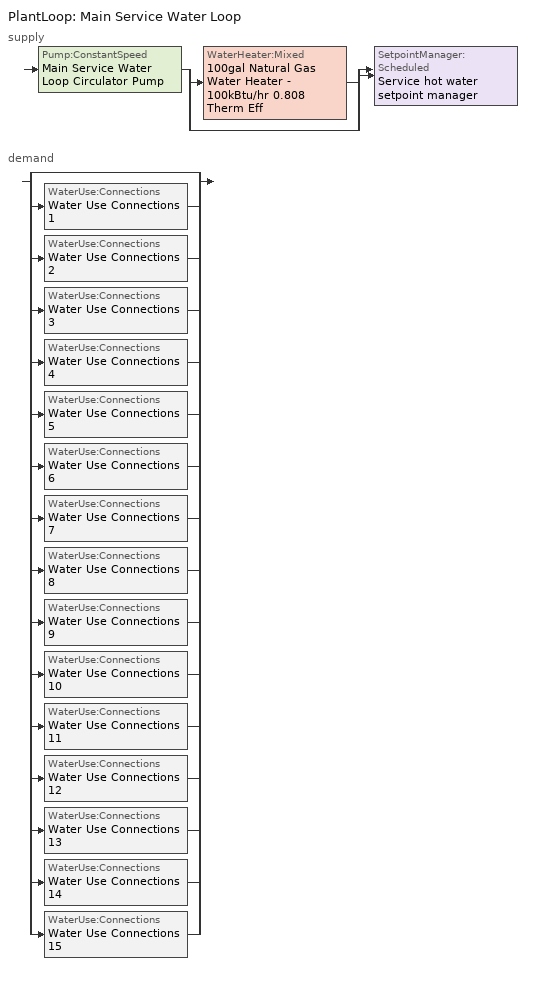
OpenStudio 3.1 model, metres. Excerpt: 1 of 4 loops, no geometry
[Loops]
PlantLoop 'Main Service Water Loop'
 supply: Pump:ConstantSpeed 'Main Service Water Loop Circulator Pump' > split
  | WaterHeater:Mixed '100gal Natural Gas Water Heater - 100kBtu/hr 0.808 Therm Eff'
  | bypass
  join > SetpointManager:Scheduled 'Service hot water setpoint manager'
 demand: split
  | bypass
  | WaterUse:Connections 'Water Use Connections 1'
  | WaterUse:Connections 'Water Use Connections 2'
  | WaterUse:Connections 'Water Use Connections 3'
  | WaterUse:Connections 'Water Use Connections 4'
  | WaterUse:Connections 'Water Use Connections 5'
  | WaterUse:Connections 'Water Use Connections 6'
  | WaterUse:Connections 'Water Use Connections 7'
  | WaterUse:Connections 'Water Use Connections 8'
  | WaterUse:Connections 'Water Use Connections 9'
  | WaterUse:Connections 'Water Use Connections 10'
  | WaterUse:Connections 'Water Use Connections 11'
  | WaterUse:Connections 'Water Use Connections 12'
  | WaterUse:Connections 'Water Use Connections 13'
  | WaterUse:Connections 'Water Use Connections 14'
  | WaterUse:Connections 'Water Use Connections 15'
[Sizing:Zone]
Core_bottom ZN: Zone Cooling Design Supply Air Temperature Input Method=SupplyAirTemperature; Zone Cooling Design Supply Air Temperature {C}=12.7778; Zone Cooling Design Supply Air Temperature Difference {deltaC}=11.11; Zone Heating Design Supply Air Temperature Input Method=SupplyAirTemperature; Zone Heating Design Supply Air Temperature {C}=50; Zone Heating Design Supply Air Temperature Difference {deltaC}=11.11; Zone Cooling Design Supply Air Humidity Ratio {kg-H2O/kg-air}=0.0085; Zone Heating Design Supply Air Humidity Ratio {kg-H2O/kg-air}=0.008; Cooling Design Air Flow Method=DesignDay; Heating Design Air Flow Method=DesignDay; Account for Dedicated Outdoor Air System=No; Dedicated Outdoor Air System Control Strategy=NeutralSupplyAir; Dedicated Outdoor Air Low Setpoint Temperature for Design {C}=autosize; Dedicated Outdoor Air High Setpoint Temperature for Design {C}=autosize
[SetpointManager:Scheduled]
Service hot water setpoint manager: Control Variable=Temperature; Schedule=Service Water Loop Temp - 140F; Setpoint Node or NodeList=Main Service Water Loop Supply Outlet Node
[PlantLoop]
Main Service Water Loop: Glycol Concentration=0; Maximum Loop Temperature {C}=60; Minimum Loop Temperature {C}=10; Plant Loop Volume {m3}=Autocalculate; Load Distribution Scheme=Optimal
[Sizing:Plant]
Main Service Water Loop: Loop Type=Heating; Design Loop Exit Temperature {C}=60; Loop Design Temperature Difference {deltaC}=5; Sizing Option=NonCoincident; Zone Timesteps in Averaging Window=1; Coincident Sizing Factor Mode=None
[Pump:ConstantSpeed]
Main Service Water Loop Circulator Pump: Rated Flow Rate {m3/s}=autosize; Rated Pump Head {Pa}=29891; Rated Power Consumption {W}=autosize; Motor Efficiency=0.855; Fraction of Motor Inefficiencies to Fluid Stream=0; Pump Control Type=Intermittent; Design Power Sizing Method=PowerPerFlowPerPressure; Design Electric Power per Unit Flow Rate {W/(m3/s)}=348701.1; Design Shaft Power per Unit Flow Rate per Unit Head {W-s/m3-Pa}=1.28205
[WaterHeater:Mixed]
100gal Natural Gas Water Heater - 100kBtu/hr 0.808 Therm Eff: Tank Volume {m3}=0.378541; Setpoint Temperature Schedule=Service Water Loop Temp - 140F; Deadband Temperature Difference {deltaC}=2; Maximum Temperature Limit {C}=60; Heater Control Type=Cycle; Heater Maximum Capacity {W}=29307.1; Heater Fuel Type=NaturalGas; Heater Thermal Efficiency=0.808453; Off Cycle Parasitic Fuel Consumption Rate {W}=2003.43; Off Cycle Parasitic Fuel Type=NaturalGas; Off Cycle Parasitic Heat Fraction to Tank=0; On Cycle Parasitic Fuel Consumption Rate {W}=2003.43; On Cycle Parasitic Fuel Type=NaturalGas; On Cycle Parasitic Heat Fraction to Tank=0; Ambient Temperature Indicator=ThermalZone; Ambient Temperature Thermal Zone=Core_bottom ZN; Off Cycle Loss Coefficient to Ambient Temperature {W/K}=7.96239; On Cycle Loss Coefficient to Ambient Temperature {W/K}=7.96239; Use Side Effectiveness=1; Source Side Effectiveness=1; Use Side Design Flow Rate {m3/s}=autosize; Source Side Design Flow Rate {m3/s}=autosize; Indirect Water Heating Recovery Time {hr}=1.5; Source Side Flow Control Mode=IndirectHeatPrimarySetpoint
[WaterUse:Connections]
Name | Water Use Equipment Name 1
Water Use Connections 1 | Core_bottom Service Water Use 0.17gpm
Water Use Connections 2 | Core_mid Service Water Use 0.17gpm
Water Use Connections 3 | Core_top Service Water Use 0.17gpm
Water Use Connections 4 | Perimeter_bot_ZN_1 Service Water Use 0.04gpm
Water Use Connections 5 | Perimeter_bot_ZN_2 Service Water Use 0.02gpm
Water Use Connections 6 | Perimeter_bot_ZN_3 Service Water Use 0.04gpm
Water Use Connections 7 | Perimeter_bot_ZN_4 Service Water Use 0.02gpm
Water Use Connections 8 | Perimeter_mid_ZN_1 Service Water Use 0.04gpm
Water Use Connections 9 | Perimeter_mid_ZN_2 Service Water Use 0.02gpm
Water Use Connections 10 | Perimeter_mid_ZN_3 Service Water Use 0.04gpm
Water Use Connections 11 | Perimeter_mid_ZN_4 Service Water Use 0.02gpm
Water Use Connections 12 | Perimeter_top_ZN_1 Service Water Use 0.04gpm
Water Use Connections 13 | Perimeter_top_ZN_2 Service Water Use 0.02gpm
Water Use Connections 14 | Perimeter_top_ZN_3 Service Water Use 0.04gpm
Water Use Connections 15 | Perimeter_top_ZN_4 Service Water Use 0.02gpm
[WaterUse:Equipment:Definition] Sensible Fraction Schedule=Fraction Sensible - 0.2; Latent Fraction Schedule=Fraction Latent - 0.05
Name | Peak Flow Rate {m3/s} | Target Temperature Schedule
Core_bottom Service Water Use Def 0.17gpm | 1.05864e-05 | Mixed Water At Faucet Temp - 140F
Core_mid Service Water Use Def 0.17gpm | 1.05864e-05 | Mixed Water At Faucet Temp - 140F 1
Core_top Service Water Use Def 0.17gpm | 1.05864e-05 | Mixed Water At Faucet Temp - 140F 2
Perimeter_bot_ZN_1 Service Water Use Def 0.04gpm | 2.23171e-06 | Mixed Water At Faucet Temp - 140F 3
Perimeter_bot_ZN_2 Service Water Use Def 0.02gpm | 1.41286e-06 | Mixed Water At Faucet Temp - 140F 4
Perimeter_bot_ZN_3 Service Water Use Def 0.04gpm | 2.23171e-06 | Mixed Water At Faucet Temp - 140F 5
Perimeter_bot_ZN_4 Service Water Use Def 0.02gpm | 1.41277e-06 | Mixed Water At Faucet Temp - 140F 6
Perimeter_mid_ZN_1 Service Water Use Def 0.04gpm | 2.23171e-06 | Mixed Water At Faucet Temp - 140F 7
Perimeter_mid_ZN_2 Service Water Use Def 0.02gpm | 1.41286e-06 | Mixed Water At Faucet Temp - 140F 8
Perimeter_mid_ZN_3 Service Water Use Def 0.04gpm | 2.23171e-06 | Mixed Water At Faucet Temp - 140F 9
Perimeter_mid_ZN_4 Service Water Use Def 0.02gpm | 1.41277e-06 | Mixed Water At Faucet Temp - 140F 10
Perimeter_top_ZN_1 Service Water Use Def 0.04gpm | 2.23171e-06 | Mixed Water At Faucet Temp - 140F 11
Perimeter_top_ZN_2 Service Water Use Def 0.02gpm | 1.41286e-06 | Mixed Water At Faucet Temp - 140F 12
Perimeter_top_ZN_3 Service Water Use Def 0.04gpm | 2.23171e-06 | Mixed Water At Faucet Temp - 140F 13
Perimeter_top_ZN_4 Service Water Use Def 0.02gpm | 1.41277e-06 | Mixed Water At Faucet Temp - 140F 14
[WaterUse:Equipment] Flow Rate Fraction Schedule=OfficeMedium BLDG_SWH_SCH
Name | Water Use Equipment Definition
Core_bottom Service Water Use 0.17gpm | Core_bottom Service Water Use Def 0.17gpm
Core_mid Service Water Use 0.17gpm | Core_mid Service Water Use Def 0.17gpm
Core_top Service Water Use 0.17gpm | Core_top Service Water Use Def 0.17gpm
Perimeter_bot_ZN_1 Service Water Use 0.04gpm | Perimeter_bot_ZN_1 Service Water Use Def 0.04gpm
Perimeter_bot_ZN_2 Service Water Use 0.02gpm | Perimeter_bot_ZN_2 Service Water Use Def 0.02gpm
Perimeter_bot_ZN_3 Service Water Use 0.04gpm | Perimeter_bot_ZN_3 Service Water Use Def 0.04gpm
Perimeter_bot_ZN_4 Service Water Use 0.02gpm | Perimeter_bot_ZN_4 Service Water Use Def 0.02gpm
Perimeter_mid_ZN_1 Service Water Use 0.04gpm | Perimeter_mid_ZN_1 Service Water Use Def 0.04gpm
Perimeter_mid_ZN_2 Service Water Use 0.02gpm | Perimeter_mid_ZN_2 Service Water Use Def 0.02gpm
Perimeter_mid_ZN_3 Service Water Use 0.04gpm | Perimeter_mid_ZN_3 Service Water Use Def 0.04gpm
Perimeter_mid_ZN_4 Service Water Use 0.02gpm | Perimeter_mid_ZN_4 Service Water Use Def 0.02gpm
Perimeter_top_ZN_1 Service Water Use 0.04gpm | Perimeter_top_ZN_1 Service Water Use Def 0.04gpm
Perimeter_top_ZN_2 Service Water Use 0.02gpm | Perimeter_top_ZN_2 Service Water Use Def 0.02gpm
Perimeter_top_ZN_3 Service Water Use 0.04gpm | Perimeter_top_ZN_3 Service Water Use Def 0.04gpm
Perimeter_top_ZN_4 Service Water Use 0.02gpm | Perimeter_top_ZN_4 Service Water Use Def 0.02gpm
[EnergyManagementSystem:Actuator]
Name | Actuated Component | Actuated Component Type | Actuated Component Control Type
SYS5ZonePVAVClgSch0; SYS5ZonePVAV1ClgSch0; SYS5ZonePVAV2ClgSch0 | OfficeMedium CLGSETP_SCH_NO_SETBACK | Schedule:Year | Schedule Value
SYS5ZonePVAV1HtgSch0; SYS5ZonePVAV2HtgSch0 | OfficeMedium HTGSETP_SCH_PACU_VAV_bot | Schedule:Year | Schedule Value
Energy_Management_System_Actuator_1 | Core_bottom ZN | Zone Temperature Control | Heating Setpoint
Energy_Management_System_Actuator_2 | Core_bottom ZN | Zone Temperature Control | Cooling Setpoint
[Schedule:Ruleset]
OfficeMedium HTGSETP_SCH_PACU_VAV_bot: Default Day Schedule=OfficeMedium HTGSETP_SCH_PACU_VAV_bot Default; Summer Design Day Schedule=OfficeMedium HTGSETP_SCH_PACU_VAV_bot Summer Design Day; Winter Design Day Schedule=OfficeMedium HTGSETP_SCH_PACU_VAV_bot Winter Design Day
OfficeMedium CLGSETP_SCH_NO_SETBACK: Default Day Schedule=OfficeMedium CLGSETP_SCH_NO_SETBACK Default; Summer Design Day Schedule=OfficeMedium CLGSETP_SCH_NO_SETBACK Summer Design Day; Winter Design Day Schedule=OfficeMedium CLGSETP_SCH_NO_SETBACK Winter Design Day
Service Water Loop Temp - 140F: Default Day Schedule=Service Water Loop Temp - 140F Default
Fraction Sensible - 0.2: Default Day Schedule=Fraction Sensible - 0.2 Default
Fraction Latent - 0.05: Default Day Schedule=Fraction Latent - 0.05 Default
Mixed Water At Faucet Temp - 140F: Default Day Schedule=Mixed Water At Faucet Temp - 140F Default
OfficeMedium BLDG_SWH_SCH: Default Day Schedule=OfficeMedium BLDG_SWH_SCH Default; Summer Design Day Schedule=OfficeMedium BLDG_SWH_SCH Summer Design Day; Winter Design Day Schedule=OfficeMedium BLDG_SWH_SCH Winter Design Day
Mixed Water At Faucet Temp - 140F 1: Default Day Schedule=Mixed Water At Faucet Temp - 140F Default 1
Mixed Water At Faucet Temp - 140F 2: Default Day Schedule=Mixed Water At Faucet Temp - 140F Default 2
Mixed Water At Faucet Temp - 140F 3: Default Day Schedule=Mixed Water At Faucet Temp - 140F Default 3
Mixed Water At Faucet Temp - 140F 4: Default Day Schedule=Mixed Water At Faucet Temp - 140F Default 4
Mixed Water At Faucet Temp - 140F 5: Default Day Schedule=Mixed Water At Faucet Temp - 140F Default 5
Mixed Water At Faucet Temp - 140F 6: Default Day Schedule=Mixed Water At Faucet Temp - 140F Default 6
Mixed Water At Faucet Temp - 140F 7: Default Day Schedule=Mixed Water At Faucet Temp - 140F Default 7
Mixed Water At Faucet Temp - 140F 8: Default Day Schedule=Mixed Water At Faucet Temp - 140F Default 8
Mixed Water At Faucet Temp - 140F 9: Default Day Schedule=Mixed Water At Faucet Temp - 140F Default 9
Mixed Water At Faucet Temp - 140F 10: Default Day Schedule=Mixed Water At Faucet Temp - 140F Default 10
Mixed Water At Faucet Temp - 140F 11: Default Day Schedule=Mixed Water At Faucet Temp - 140F Default 11
Mixed Water At Faucet Temp - 140F 12: Default Day Schedule=Mixed Water At Faucet Temp - 140F Default 12
Mixed Water At Faucet Temp - 140F 13: Default Day Schedule=Mixed Water At Faucet Temp - 140F Default 13
Mixed Water At Faucet Temp - 140F 14: Default Day Schedule=Mixed Water At Faucet Temp - 140F Default 14
[Schedule:Day]
OfficeMedium HTGSETP_SCH_PACU_VAV_bot Default; OfficeMedium HTGSETP_SCH_PACU_VAV_bot Summer Design Day: 24, 0, 15.6
OfficeMedium HTGSETP_SCH_PACU_VAV_bot Sat Day: 5, 0, 15.6, 17, 0, 21, 24, 0, 15.6
OfficeMedium HTGSETP_SCH_PACU_VAV_bot Wkdy Day: 5, 0, 15.6, 22, 0, 21, 24, 0, 15.6
OfficeMedium HTGSETP_SCH_PACU_VAV_bot Winter Design Day: 5, 0, 15.6, 6, 0, 17.6, 7, 0, 19.6, 22, 0, 21, 24, 0, 15.6
OfficeMedium CLGSETP_SCH_NO_SETBACK Default; OfficeMedium CLGSETP_SCH_NO_SETBACK Winter Design Day; OfficeMedium CLGSETP_SCH_NO_SETBACK Default|WntrDsn|Sat|Wkdy Day: 24, 0, 24
OfficeMedium CLGSETP_SCH_NO_SETBACK Summer Design Day: 5, 0, 26.7, 6, 0, 25.7, 7, 0, 25, 22, 0, 24, 24, 0, 26.7
Service Water Loop Temp - 140F Default; Mixed Water At Faucet Temp - 140F Default; Mixed Water At Faucet Temp - 140F Default 1; Mixed Water At Faucet Temp - 140F Default 2; Mixed Water At Faucet Temp - 140F Default 3; Mixed Water At Faucet Temp - 140F Default 4; Mixed Water At Faucet Temp - 140F Default 5; Mixed Water At Faucet Temp - 140F Default 6; Mixed Water At Faucet Temp - 140F Default 7; Mixed Water At Faucet Temp - 140F Default 8; Mixed Water At Faucet Temp - 140F Default 9; Mixed Water At Faucet Temp - 140F Default 10; Mixed Water At Faucet Temp - 140F Default 11; Mixed Water At Faucet Temp - 140F Default 12; Mixed Water At Faucet Temp - 140F Default 13; Mixed Water At Faucet Temp - 140F Default 14: 24, 0, 60
Fraction Sensible - 0.2 Default: 24, 0, 0.2
Fraction Latent - 0.05 Default: 24, 0, 0.05
OfficeMedium BLDG_SWH_SCH Default: 6, 0, 0, 11, 0, 0.04, 13, 0, 0.06, 14, 0, 0.09, 15, 0, 0.06, 18, 0, 0.04, 24, 0, 0
OfficeMedium BLDG_SWH_SCH Summer Design Day; OfficeMedium BLDG_SWH_SCH SmrDsn|Wkdy Day: 6, 0, 0, 7, 0, 0.07, 8, 0, 0.19, 9, 0, 0.35, 10, 0, 0.38, 11, 0, 0.39, 12, 0, 0.47, 13, 0, 0.57, 14, 0, 0.54, 15, 0, 0.34, 16, 0, 0.33, 17, 0, 0.44, 18, 0, 0.26, 19, 0, 0.21, 20, 0, 0.15, 21, 0, 0.17, 22, 0, 0.08, 24, 0, 0.05
OfficeMedium BLDG_SWH_SCH Winter Design Day; OfficeMedium BLDG_SWH_SCH WntrDsn|Sat Day: 6, 0, 0, 7, 0, 0.07, 8, 0, 0.11, 9, 0, 0.15, 10, 0, 0.21, 11, 0, 0.19, 12, 0, 0.23, 13, 0, 0.2, 14, 0, 0.19, 15, 0, 0.15, 16, 0, 0.13, 17, 0, 0.14, 19, 0, 0.07, 24, 0, 0
[Schedule:Rule] Date Specification Type=DateRange; Start Month=1; Start Day=1; End Month=12; End Day=31
Name | Schedule Ruleset | Rule Order | Day Schedule | Apply Saturday | Apply Monday | Apply Tuesday | Apply Wednesday | Apply Thursday | Apply Friday
Schedule Rule 12 | OfficeMedium HTGSETP_SCH_PACU_VAV_bot | 1 | OfficeMedium HTGSETP_SCH_PACU_VAV_bot Sat Day | Yes
Schedule Rule 13 | OfficeMedium HTGSETP_SCH_PACU_VAV_bot | 0 | OfficeMedium HTGSETP_SCH_PACU_VAV_bot Wkdy Day |  | Yes | Yes | Yes | Yes | Yes
Schedule Rule 14 | OfficeMedium CLGSETP_SCH_NO_SETBACK | 0 | OfficeMedium CLGSETP_SCH_NO_SETBACK Default|WntrDsn|Sat|Wkdy Day | Yes | Yes | Yes | Yes | Yes | Yes
Schedule Rule 25 | OfficeMedium BLDG_SWH_SCH | 1 | OfficeMedium BLDG_SWH_SCH SmrDsn|Wkdy Day |  | Yes | Yes | Yes | Yes | Yes
Schedule Rule 26 | OfficeMedium BLDG_SWH_SCH | 0 | OfficeMedium BLDG_SWH_SCH WntrDsn|Sat Day | Yes
